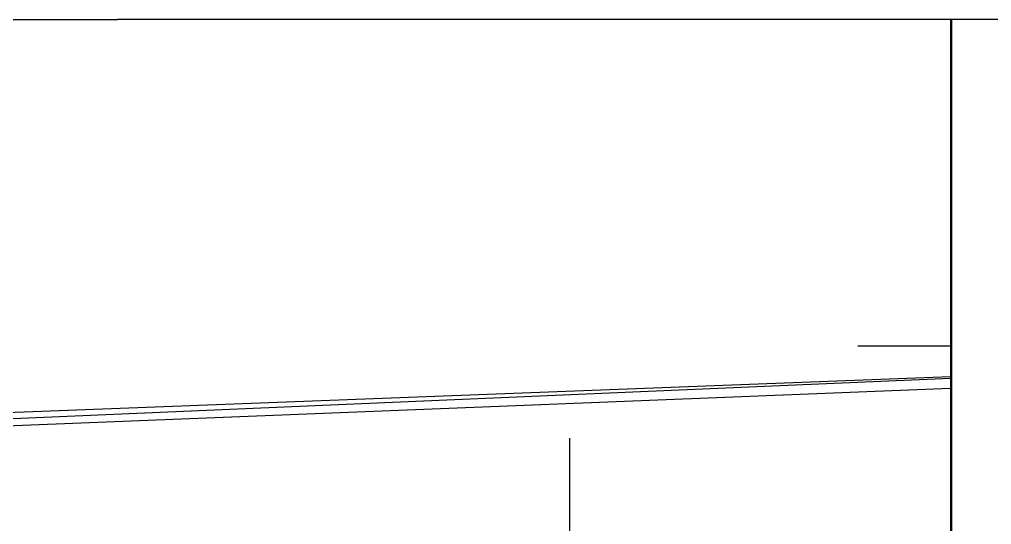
# Model space of a CAD drawing. Extents: x -101 to 101, y -14 to 18.
# Drawn here: x -58.9 to -51.4, y -2.9 to 1 of the extents above; entities that cross this region are included whole.
import ezdxf

# ---------------------------------------------------------------- set-up
doc = ezdxf.new("R2010")
doc.units = 0
doc.layers.get('0').update_dxf_attribs({"linetype": 'CONTINUOUS'})

msp = doc.modelspace()

# ---------------------------------------------------------------- linework, layer by layer
for p, q in [((-59.6235, 0.9989), (-58.1464, 0.9989)), ((-57.43, 0.9989), (-58.1464, 0.9989)), ((-57.0661, 0.9989), (-57.43, 0.9989)), ((-56.5679, 0.9989), (-57.0661, 0.9989)), ((-56.4444, 0.9989), (-56.5679, 0.9989)), ((-56.3722, 0.9989), (-56.4444, 0.9989)), ((-53.9367, 0.9989), (-56.3722, 0.9989)), ((-53.2071, 0.9989), (-53.9367, 0.9989)), ((-52.2583, 0.9989), (-53.2071, 0.9989)), ((-52.2061, 0.9989), (-52.2583, 0.9989)), ((-51.7863, 0.9989), (-52.2061, 0.9989)), ((-51.7183, 0.9989), (-51.7863, 0.9989)), ((-51.7123, 0.9989), (-51.7183, 0.9989)), ((-51.7183, 0.9989), (-51.7183, 0.7002)), ((-51.7123, 0.9989), (-51.7123, -8.7249)), ((-51.5494, 0.9989), (-51.7123, 0.9989)), ((-51.2583, 0.9989), (-51.5494, 0.9989)), ((-51.7183, 0.7002), (-51.7183, -0.5209)), ((-51.7183, -0.5209), (-51.7183, -0.9408)), ((-51.7183, -0.9408), (-51.7183, -1.2569)), ((-51.7183, -1.2569), (-51.7183, -1.5209)), ((-51.7183, -1.5209), (-52.4338, -1.5209)), ((-51.7183, -1.5209), (-51.7183, -1.7534)), ((-51.7183, -1.758), (-66.0923, -2.3053)), ((-66.0923, -2.388), (-51.7183, -1.766)), ((-51.7183, -1.7534), (-51.7183, -1.758)), ((-51.7183, -1.758), (-51.7183, -1.766)), ((-51.7183, -1.766), (-51.7183, -1.7705)), ((-51.7183, -1.7705), (-51.7183, -1.8431)), ((-66.0923, -2.4181), (-51.7183, -1.8431)), ((-51.7183, -1.8431), (-51.7183, -2.0412)), ((-51.7183, -2.0412), (-51.7183, -2.2476)), ((-54.6587, -2.2298), (-54.6587, -7.2049)), ((-51.7183, -2.2476), (-51.7183, -7.2049))]:
    msp.add_line(p, q)

doc.saveas('drawing.dxf')
